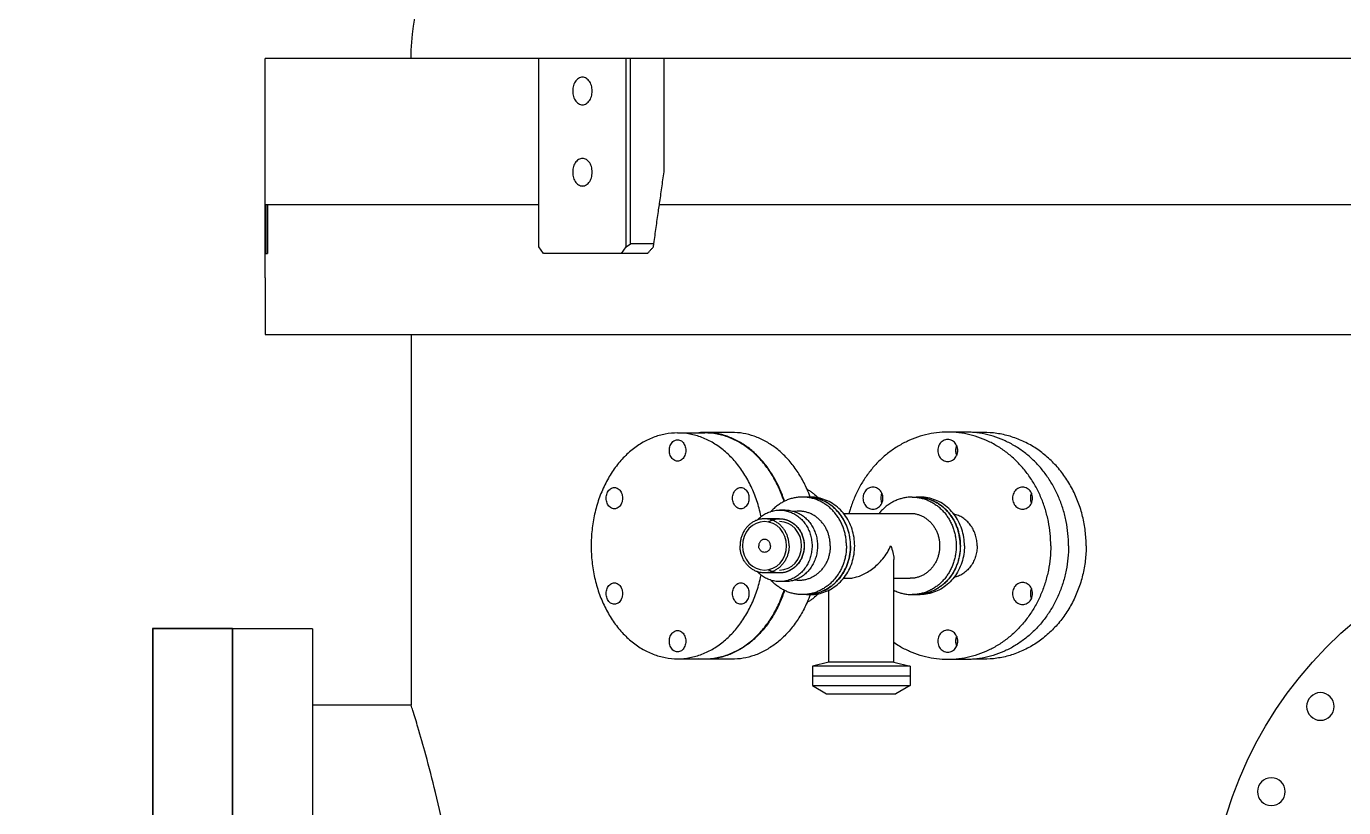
# Model space of a CAD drawing. Extents: x -50 to 48714, y -13211 to 6743.
# Drawn here: x 23752.5 to 24158.2, y -7719.7 to -7479.2 of the extents above; entities that cross this region are included whole.
import ezdxf

# ---------------------------------------------------------------- set-up
doc = ezdxf.new("R2010")
doc.units = 0
doc.header["$LTSCALE"] = 50
doc.layers.get('0').update_dxf_attribs({"linetype": 'CONTINUOUS'})

# ---------------------------------------------------------------- blocks, each defined once
blk = doc.blocks.new('GK_UE46PGM_S')
at = {"linetype": 'BYBLOCK'}
for p, q in [((-322.8, 278), (424, 278)), ((301.1, 243.1), (301.1, 278)), ((311.39, 221), (311.39, 278)), ((312.8, 220), (312.8, 278)), ((339.67, 220), (339.67, 278)), ((424, 215.5), (424, 278)), ((-298.97, 233), (302.54, 233)), ((339.67, 233), (424, 233)), ((423.2, 233), (423.2, 218)), ((423.72, 233), (423.72, 218)), ((304.23, 221), (311.39, 221)), ((312.8, 220), (311.39, 221)), ((314.22, 218), (312.8, 220)), ((338.26, 218), (339.67, 220)), ((306.16, 218), (338.26, 218)), ((423.72, 218), (423.2, 218)), ((424, 210.5), (424, 193)), ((424, 193), (-316, 193)), ((379, 193), (379, 79)), ((202.74, 162.9), (206.11, 162.9)), ((208.23, 163), (213.73, 163)), ((280.23, 162.9), (288.58, 162.9)), ((296.94, 162.75), (288.58, 162.75)), ((224.71, 143), (222.18, 143)), ((257.26, 143), (258.52, 143)), ((245.9, 138), (225.28, 138)), ((263.81, 139), (265.5, 139)), ((265.5, 136.33), (270.15, 136.33)), ((230.35, 92.23), (230.35, 123.78)), ((230.35, 118), (225.28, 118)), ((245.9, 118), (244.58, 118)), ((265.5, 119.67), (270.15, 119.67)), ((250.35, 92.23), (250.35, 114.41)), ((263.81, 117), (265.5, 117)), ((224.71, 113), (222.18, 113)), ((257.26, 113), (258.52, 113)), ((409.4, 102.5), (409.4, -150.5)), ((409.4, 102.5), (458.5, 102.5)), ((434, 102.5), (434, -150.5)), ((458.5, 102.5), (458.5, -150.5)), ((202.74, 93.1), (206.11, 93.1)), ((208.23, 93), (213.73, 93)), ((230.35, 92.23), (225.35, 91)), ((225.35, 91), (255.35, 91)), ((225.35, 91), (225.35, 85)), ((230.35, 92.23), (250.35, 92.23)), ((250.35, 92.23), (255.35, 91)), ((255.35, 91), (255.35, 85)), ((280.23, 93.1), (288.58, 93.1)), ((296.94, 93.25), (288.58, 93.25)), ((255.35, 88), (225.35, 88)), ((255.35, 85), (225.35, 85)), ((225.35, 85), (229.68, 82.5)), ((251.02, 82.5), (229.68, 82.5)), ((255.35, 85), (251.02, 82.5)), ((379, 79), (409.4, 79))]:
    blk.add_line(p, q, dxfattribs=at)
for points in [[(258.72, 128), (258.85, 129.45), (259.23, 130.85), (259.85, 132.14), (260.71, 133.29), (261.73, 134.21), (262.89, 134.9), (264.16, 135.33), (265.5, 135.47)], [(263.37, 128), (263.5, 129.45), (263.88, 130.85), (264.5, 132.14), (265.36, 133.29), (266.38, 134.21), (267.54, 134.9), (268.81, 135.33), (270.15, 135.47)], [(270.15, 135.47), (271.46, 135.33), (272.73, 134.91), (273.89, 134.23), (274.94, 133.29), (275.78, 132.16), (276.4, 130.87), (276.79, 129.48), (276.92, 128)], [(265.5, 120.53), (264.18, 120.67), (262.92, 121.09), (261.75, 121.77), (260.71, 122.71), (259.87, 123.84), (259.24, 125.13), (258.86, 126.52), (258.72, 128)], [(270.15, 120.53), (268.83, 120.67), (267.56, 121.09), (266.4, 121.77), (265.36, 122.71), (264.52, 123.84), (263.89, 125.13), (263.5, 126.52), (263.37, 128)], [(276.92, 128), (276.79, 126.55), (276.41, 125.15), (275.79, 123.86), (274.94, 122.71), (273.91, 121.79), (272.75, 121.1), (271.48, 120.67), (270.15, 120.53)]]:
    blk.add_lwpolyline(points, dxfattribs=at)
for centre in [(98.95, 78.56), (114.08, 52.35)]:
    blk.add_circle(centre, 4.25, dxfattribs=at)
for centre, radius, start, end in [((309, 278), 70, 0, 64.1576), ((7, 8), 126.5, 145.3814, 134.7385)]:
    blk.add_arc(centre, radius, start, end, dxfattribs=at)
for points, start_tangent, end_tangent in [([(323.23, 268), (323.3, 268.88), (323.49, 269.73), (323.8, 270.5), (324.23, 271.16), (324.73, 271.68), (325.31, 272.04), (325.92, 272.23), (326.24, 272.25)], (0, 1), (1, 0)), ([(326.24, 272.25), (326.55, 272.23), (327.16, 272.04), (327.74, 271.68), (328.25, 271.16), (328.67, 270.5), (328.98, 269.73), (329.18, 268.88), (329.24, 268)], (1, 0), (0, -1)), ([(326.24, 263.75), (325.92, 263.77), (325.31, 263.96), (324.73, 264.32), (324.23, 264.84), (323.8, 265.5), (323.49, 266.27), (323.3, 267.12), (323.23, 268)], (-1, 0), (0, 1)), ([(329.24, 268), (329.18, 267.12), (328.98, 266.27), (328.67, 265.5), (328.25, 264.84), (327.74, 264.32), (327.16, 263.96), (326.55, 263.77), (326.24, 263.75)], (0, -1), (-1, 0)), ([(323.23, 243), (323.3, 243.88), (323.49, 244.73), (323.8, 245.5), (324.23, 246.16), (324.73, 246.68), (325.31, 247.04), (325.92, 247.23), (326.24, 247.25)], (0, 1), (1, 0)), ([(326.24, 247.25), (326.55, 247.23), (327.16, 247.04), (327.74, 246.68), (328.25, 246.16), (328.67, 245.5), (328.98, 244.73), (329.18, 243.88), (329.24, 243)], (1, 0), (0, -1)), ([(302.54, 233), (302.49, 233.32), (302.14, 235.77), (301.8, 238.22), (301.45, 240.66), (301.1, 243.1)], (-0.140227, 0.990119), (-0.14023, 0.990119)), ([(326.24, 238.75), (325.92, 238.77), (325.31, 238.96), (324.73, 239.32), (324.23, 239.84), (323.8, 240.5), (323.49, 241.27), (323.3, 242.12), (323.23, 243)], (-1, 0), (0, 1)), ([(329.24, 243), (329.18, 242.12), (328.98, 241.27), (328.67, 240.5), (328.25, 239.84), (327.74, 239.32), (327.16, 238.96), (326.55, 238.77), (326.24, 238.75)], (0, -1), (-1, 0)), ([(304.23, 221), (303.88, 223.47), (303.54, 225.94), (303.19, 228.4), (302.84, 230.86), (302.54, 233)], (-0.140225, 0.99012), (-0.140227, 0.990119)), ([(304.4, 220), (304.34, 220.33), (304.29, 220.67), (304.23, 221)], (-0.160567, 0.987025), (-0.160596, 0.98702)), ([(306.16, 218), (305.58, 218.67), (304.99, 219.33), (304.4, 220)], (-0.660987, 0.750397), (-0.662618, 0.748957)), ([(424, 210.75), (423.99, 211.44), (423.99, 212.44), (423.99, 213.55), (423.99, 214.56), (424, 215.16)], (-0.006023, 0.999982), (0.005777, 0.999983)), ([(424, 215.26), (424, 215.5)], (0.006025, 0.999982), (0.006678, 0.999978)), ([(424, 215.16), (424, 215.26)], (0.005777, 0.999983), (0.006025, 0.999982)), ([(424, 210.5), (424, 210.75)], (-0.006678, 0.999978), (-0.006023, 0.999982)), ([(171.11, 128), (171.38, 132.56), (172.19, 137.03), (173.52, 141.36), (175.35, 145.45), (177.64, 149.25), (180.37, 152.68), (183.48, 155.69), (186.92, 158.22), (190.63, 160.24), (194.55, 161.71), (198.61, 162.6), (202.74, 162.9)], (0, 1), (1, 0)), ([(176.51, 128), (176.7, 131.78), (177.25, 135.52), (178.17, 139.18), (179.44, 142.7), (181.05, 146.04), (182.98, 149.18), (185.2, 152.07), (187.7, 154.68), (190.43, 156.97), (193.37, 158.92), (196.49, 160.51), (199.75, 161.72), (203.1, 162.54), (206.51, 162.95), (208.23, 163)], (0, 1), (1, 0)), ([(182.01, 128), (182.19, 131.78), (182.75, 135.52), (183.67, 139.18), (184.94, 142.7), (186.55, 146.04), (188.47, 149.18), (190.7, 152.07), (193.19, 154.68), (195.92, 156.97), (198.87, 158.92), (201.99, 160.51), (205.24, 161.72), (208.59, 162.54), (212.01, 162.95), (213.73, 163)], (0, 1), (1, 0)), ([(213.73, 163), (215.44, 162.95), (218.86, 162.54), (222.21, 161.72), (225.47, 160.51), (228.58, 158.92), (231.53, 156.97), (234.26, 154.68), (236.76, 152.07), (238.98, 149.18), (240.91, 146.04), (242.52, 142.7), (243.79, 139.18), (244.12, 138.01)], (1, 0), (0.261132, -0.965303)), ([(256.09, 143.02), (257.07, 145.45), (259.02, 149.25), (261.32, 152.68), (263.95, 155.69), (266.86, 158.22), (269.99, 160.24), (273.31, 161.71), (276.74, 162.6), (280.23, 162.9)], (0.343058, 0.939314), (1, 0)), ([(264, 141.71), (265.43, 145.45), (267.37, 149.25), (269.68, 152.68), (272.31, 155.69), (275.21, 158.22), (278.35, 160.24), (281.66, 161.71), (285.09, 162.6), (288.57, 162.9)], (0.311018, 0.950404), (1, 0.000626)), ([(264.1, 141.66), (264.37, 142.44), (266.19, 146.79), (268.46, 150.76), (271.15, 154.26), (274.19, 157.23), (277.52, 159.61), (281.08, 161.34), (284.79, 162.4), (288.58, 162.75)], (0.311124, 0.950369), (1, 0)), ([(271.22, 136.95), (271.4, 137.79), (272.72, 142.44), (274.54, 146.79), (276.82, 150.76), (279.51, 154.26), (282.55, 157.23), (285.88, 159.61), (289.44, 161.34), (293.15, 162.4), (296.94, 162.75)], (0.200132, 0.979769), (1, 0)), ([(288.57, 162.9), (288.58, 162.9)], (1, 0.000626), (1, 0)), ([(288.58, 162.9), (288.59, 162.9)], (1, 0), (1, -0.000626)), ([(288.59, 162.9), (290.34, 162.82)], (1, -0.000626), (0.996314, -0.085786)), ([(296.94, 162.75), (300.73, 162.4), (304.44, 161.34), (308, 159.61), (311.33, 157.23), (314.37, 154.26), (317.06, 150.76), (319.33, 146.79), (321.15, 142.44), (322.48, 137.79), (323.29, 132.95), (323.56, 128)], (1, 0), (0, -1)), ([(210.64, 157.35), (210.73, 158.16), (211, 158.93), (211.42, 159.6), (211.98, 160.15), (212.63, 160.53), (213.35, 160.73), (213.73, 160.75)], (0, 1), (1, 0)), ([(211.22, 157.35), (211.14, 158.14), (210.94, 158.74)], (0, 1), (-0.388448, 0.921471)), ([(210.98, 158.88), (211.22, 158.16), (211.31, 157.35)], (0.415091, -0.90978), (0, -1)), ([(213.73, 160.75), (214.1, 160.73), (214.82, 160.53), (215.48, 160.15), (216.03, 159.6), (216.45, 158.93), (216.72, 158.16), (216.81, 157.35)], (1, 0), (0, -1)), ([(296.94, 160.65), (296.63, 160.63), (296.04, 160.44), (295.5, 160.07), (295.05, 159.54), (294.7, 158.88), (294.48, 158.14), (294.41, 157.35)], (-1, 0), (0, -1)), ([(299.47, 157.35), (299.39, 158.14), (299.18, 158.88), (298.83, 159.54), (298.37, 160.07), (297.83, 160.44), (297.24, 160.63), (296.94, 160.65)], (0, 1), (-1, 0)), ([(213.73, 153.95), (213.35, 153.97), (212.63, 154.17), (211.98, 154.55), (211.42, 155.1), (211, 155.77), (210.73, 156.54), (210.64, 157.35)], (-1, 0), (0, 1)), ([(210.94, 155.96), (211.14, 156.56), (211.22, 157.35)], (0.388448, 0.921471), (0, 1)), ([(211.31, 157.35), (211.22, 156.54), (210.98, 155.82)], (0, -1), (-0.415091, -0.90978)), ([(216.81, 157.35), (216.72, 156.54), (216.45, 155.77), (216.03, 155.1), (215.48, 154.55), (214.82, 154.17), (214.1, 153.97), (213.73, 153.95)], (0, -1), (-1, 0)), ([(294.41, 157.35), (294.48, 156.56), (294.7, 155.82), (295.05, 155.16), (295.5, 154.63), (296.04, 154.26), (296.63, 154.07), (296.94, 154.05)], (0, -1), (1, 0)), ([(296.94, 154.05), (297.24, 154.07), (297.83, 154.26), (298.37, 154.63), (298.83, 155.16), (299.18, 155.82), (299.39, 156.56), (299.47, 157.35)], (1, 0), (0, 1)), ([(187.61, 142.67), (187.7, 143.49), (187.96, 144.26), (188.38, 144.93), (188.94, 145.47), (189.6, 145.85), (190.32, 146.05), (190.69, 146.07)], (0, 1), (1, 0)), ([(190.69, 146.07), (191.06, 146.05), (191.78, 145.85), (192.44, 145.47), (193, 144.93), (193.42, 144.26), (193.68, 143.49), (193.77, 142.67)], (1, 0), (0, -1)), ([(233.68, 142.67), (233.77, 143.49), (234.03, 144.26), (234.46, 144.93), (235.01, 145.47), (235.67, 145.85), (236.39, 146.05), (236.76, 146.07)], (0, 1), (1, 0)), ([(236.76, 146.07), (237.13, 146.05), (237.86, 145.85), (238.51, 145.47), (239.07, 144.93), (239.49, 144.26), (239.75, 143.49), (239.84, 142.67)], (1, 0), (0, -1)), ([(190.69, 139.28), (190.32, 139.3), (189.6, 139.5), (188.94, 139.88), (188.38, 140.42), (187.96, 141.09), (187.7, 141.86), (187.61, 142.67)], (-1, 0), (0, 1)), ([(188.19, 142.67), (188.1, 143.46), (187.91, 144.07)], (0, 1), (-0.388448, 0.921471)), ([(187.91, 141.28), (188.1, 141.89), (188.19, 142.67)], (0.388448, 0.921471), (0, 1)), ([(187.95, 144.2), (188.19, 143.49), (188.28, 142.67)], (0.415091, -0.90978), (0, -1)), ([(188.28, 142.67), (188.19, 141.86), (187.95, 141.15)], (0, -1), (-0.415091, -0.90978)), ([(193.77, 142.67), (193.68, 141.86), (193.42, 141.09), (193, 140.42), (192.44, 139.88), (191.78, 139.5), (191.06, 139.3), (190.69, 139.28)], (0, -1), (-1, 0)), ([(208.58, 128), (208.79, 130.6), (209.4, 133.13), (210.41, 135.5), (211.76, 137.64), (213.44, 139.49), (215.38, 140.99), (217.53, 142.1), (219.82, 142.77), (222.18, 143)], (0, 1), (1, 0)), ([(222.19, 142.94), (220.95, 142.74), (219.73, 142.43), (218.54, 141.99), (217.39, 141.43), (216.29, 140.75), (215.25, 139.97), (214.29, 139.09), (213.4, 138.11), (212.6, 137.04), (211.89, 135.9), (211.28, 134.69), (210.77, 133.42), (210.37, 132.1), (210.08, 130.76), (209.91, 129.38), (209.85, 128), (209.91, 126.62), (210.08, 125.24), (210.37, 123.9), (210.77, 122.58), (211.28, 121.31), (211.89, 120.1), (212.6, 118.96), (213.4, 117.89), (214.29, 116.91), (215.25, 116.03), (216.29, 115.25), (217.39, 114.57), (218.54, 114.01), (219.73, 113.57), (220.95, 113.26), (222.19, 113.06)], (-0.994815, -0.101701), (0.994785, -0.101991)), ([(209.85, 128), (210.06, 130.6), (210.67, 133.13), (211.67, 135.5), (213.03, 137.64), (214.71, 139.49), (216.65, 140.99), (218.8, 142.1), (221.09, 142.77), (221.2, 142.79)], (0, 1), (0.983274, 0.182135)), ([(222.22, 142.74), (220.99, 142.43), (219.8, 141.99), (218.65, 141.43), (217.56, 140.75), (216.52, 139.97), (215.56, 139.09), (214.67, 138.11), (213.87, 137.04), (213.16, 135.9), (212.54, 134.69), (212.04, 133.42), (211.64, 132.1), (211.35, 130.76), (211.18, 129.38), (211.12, 128), (211.18, 126.62), (211.35, 125.24), (211.64, 123.9), (212.04, 122.58), (212.54, 121.31), (213.16, 120.1), (213.87, 118.96), (214.67, 117.89), (215.56, 116.91), (216.52, 116.03), (217.56, 115.25), (218.65, 114.57), (219.8, 114.01), (220.99, 113.57), (222.22, 113.26)], (-0.979409, -0.201886), (0.979409, -0.201886)), ([(221.2, 142.79), (222.18, 142.94)], (0.983274, 0.182135), (0.994752, 0.102316)), ([(222.18, 142.94), (223.45, 143)], (0.994752, 0.102316), (1, 0)), ([(223.46, 142.94), (222.22, 142.74)], (-0.994815, -0.101701), (-0.979409, -0.201886)), ([(224.71, 143), (223.46, 142.94)], (-1, 0), (-0.994815, -0.101701)), ([(224.71, 143), (225.97, 142.94), (227.21, 142.74), (228.43, 142.43), (229.63, 141.99), (230.77, 141.43), (231.87, 140.75), (232.91, 139.97), (233.87, 139.09), (234.76, 138.11), (234.84, 138)], (1, 0), (0.629946, -0.776639)), ([(236.76, 139.28), (236.39, 139.3), (235.67, 139.5), (235.01, 139.88), (234.46, 140.42), (234.03, 141.09), (233.77, 141.86), (233.68, 142.67)], (-1, 0), (0, 1)), ([(234.26, 142.67), (234.17, 143.46), (233.98, 144.07)], (0, 1), (-0.388448, 0.921471)), ([(233.98, 141.28), (234.17, 141.89), (234.26, 142.67)], (0.388448, 0.921471), (0, 1)), ([(234.02, 144.2), (234.26, 143.49), (234.35, 142.67)], (0.415091, -0.90978), (0, -1)), ([(234.35, 142.67), (234.26, 141.86), (234.02, 141.15)], (0, -1), (-0.415091, -0.90978)), ([(239.84, 142.67), (239.75, 141.86), (239.49, 141.09), (239.07, 140.42), (238.51, 139.88), (237.86, 139.5), (237.13, 139.3), (236.76, 139.28)], (0, -1), (-1, 0)), ([(255.99, 113), (253.63, 113.23), (251.34, 113.9), (249.19, 115.01), (247.25, 116.51), (245.57, 118.36), (244.21, 120.5), (243.21, 122.87), (242.6, 125.4), (242.39, 128), (242.6, 130.6), (243.21, 133.13), (244.21, 135.5), (245.57, 137.64), (247.25, 139.49), (249.19, 140.99), (251.34, 142.1), (253.63, 142.77), (255.99, 143)], (-1, 0), (1, 0)), ([(243.66, 128), (243.72, 129.38), (243.89, 130.76), (244.18, 132.1), (244.58, 133.42), (245.09, 134.69), (245.7, 135.9), (246.41, 137.04), (247.21, 138.11), (248.1, 139.09), (249.06, 139.97), (250.1, 140.75), (251.2, 141.43), (252.34, 141.99), (253.54, 142.43), (254.76, 142.74), (256, 142.94)], (0, 1), (0.994784, 0.102003)), ([(243.85, 130.48), (243.87, 130.6), (244.48, 133.13), (245.48, 135.5), (246.84, 137.64), (248.52, 139.49), (250.46, 140.99), (252.61, 142.1), (254.9, 142.77), (255, 142.79)], (0.150413, 0.988623), (0.983288, 0.182055)), ([(244.93, 128), (244.99, 129.38), (245.16, 130.76), (245.45, 132.1), (245.85, 133.42), (246.35, 134.69), (246.97, 135.9), (247.67, 137.04), (248.48, 138.11), (249.36, 139.09), (250.33, 139.97), (251.37, 140.75), (252.46, 141.43), (253.61, 141.99), (254.8, 142.43), (256.03, 142.74), (257.27, 142.94)], (0, 1), (0.994784, 0.102003)), ([(255.09, 144.11), (253.68, 142.84)], (-0.782299, -0.622903), (-0.702779, -0.711408)), ([(255, 142.79), (255.99, 142.94)], (0.983288, 0.182055), (0.994751, 0.102325)), ([(255.88, 144.7), (255.09, 144.11)], (-0.822172, -0.569239), (-0.782299, -0.622903)), ([(257.02, 145.41), (256.8, 145.28), (255.88, 144.7)], (-0.873126, -0.487495), (-0.822172, -0.569239)), ([(255.99, 142.94), (257.26, 143)], (0.994751, 0.102325), (1, 0)), ([(256.07, 142.97), (256.09, 143.02)], (0.341753, 0.93979), (0.343058, 0.939314)), ([(257.27, 142.94), (258.52, 143)], (0.994784, 0.102003), (1, 0)), ([(258.52, 143), (259.78, 142.94), (261.02, 142.74), (262.24, 142.43), (263.43, 141.99), (264.58, 141.43), (265.68, 140.75), (266.72, 139.97), (267.68, 139.09), (268.15, 138.59)], (1, 0), (0.670362, -0.742034)), ([(277.47, 145.97), (277.16, 145.95), (276.57, 145.76), (276.03, 145.39), (275.57, 144.86), (275.23, 144.21), (275.01, 143.46), (274.94, 142.67)], (-1, 0), (0, -1)), ([(274.94, 142.67), (275.01, 141.89), (275.23, 141.14), (275.57, 140.49), (276.03, 139.96), (276.57, 139.59), (277.16, 139.4), (277.47, 139.38)], (0, -1), (1, 0)), ([(279.99, 142.67), (279.92, 143.46), (279.7, 144.21), (279.36, 144.86), (278.9, 145.39), (278.36, 145.76), (277.77, 145.95), (277.47, 145.97)], (0, 1), (-1, 0)), ([(277.47, 139.38), (277.77, 139.4), (278.36, 139.59), (278.9, 139.96), (279.36, 140.49), (279.7, 141.14), (279.92, 141.89), (279.99, 142.67)], (1, 0), (0, 1)), ([(316.41, 145.97), (316.1, 145.95), (315.51, 145.76), (314.97, 145.39), (314.52, 144.86), (314.17, 144.21), (313.95, 143.46), (313.88, 142.67)], (-1, 0), (0, -1)), ([(313.88, 142.67), (313.95, 141.89), (314.17, 141.14), (314.52, 140.49), (314.97, 139.96), (315.51, 139.59), (316.1, 139.4), (316.41, 139.38)], (0, -1), (1, 0)), ([(318.94, 142.67), (318.86, 143.46), (318.65, 144.21), (318.3, 144.86), (317.85, 145.39), (317.31, 145.76), (316.71, 145.95), (316.41, 145.97)], (0, 1), (-1, 0)), ([(316.41, 139.38), (316.71, 139.4), (317.31, 139.59), (317.85, 139.96), (318.3, 140.49), (318.65, 141.14), (318.86, 141.89), (318.94, 142.67)], (1, 0), (0, 1)), ([(225.28, 138), (224.27, 137.94), (223.26, 137.75), (222.29, 137.44), (221.35, 137.01), (220.46, 136.47), (219.63, 135.82), (218.87, 135.07), (218.19, 134.23), (217.61, 133.32), (217.11, 132.34), (216.73, 131.3), (216.44, 130.23), (216.27, 129.12), (216.22, 128), (216.27, 126.88), (216.44, 125.77), (216.73, 124.7), (217.11, 123.66), (217.61, 122.68), (218.19, 121.77), (218.87, 120.93), (219.63, 120.18), (220.46, 119.53), (221.35, 118.99), (222.29, 118.56), (223.26, 118.25), (224.27, 118.06), (225.28, 118)], (-1, 0), (1, 0)), ([(249.91, 128), (249.97, 129.15), (250.14, 130.29), (250.42, 131.41), (250.8, 132.48), (251.29, 133.5), (251.88, 134.46), (252.56, 135.34), (253.32, 136.13), (254.15, 136.83), (255.05, 137.43), (256, 137.91), (256.99, 138.28), (258.02, 138.53), (259.06, 138.65), (260.1, 138.65), (261.05, 138.55)], (0, 1), (0.985912, -0.167263)), ([(263.81, 139), (263.06, 138.97), (261.59, 138.72), (260.16, 138.24), (258.82, 137.53), (257.59, 136.6), (256.5, 135.48), (255.57, 134.2), (254.82, 132.77), (254.28, 131.24), (253.95, 129.64), (253.84, 128)], (-1, 0), (0, -1)), ([(265.5, 139), (264.75, 138.97), (263.28, 138.72), (261.85, 138.24), (260.51, 137.53), (259.28, 136.6), (258.19, 135.48), (257.26, 134.2), (256.51, 132.77), (255.97, 131.24), (255.64, 129.64), (255.53, 128)], (-1, 0), (0, -1)), ([(272.37, 135.97), (271.71, 136.6), (270.48, 137.53), (269.14, 138.24), (267.72, 138.72), (266.24, 138.97), (265.5, 139)], (-0.689748, 0.72405), (-1, 0)), ([(204.66, 128), (204.79, 129.65), (205.15, 131.25), (205.76, 132.76), (206.57, 134.14), (207.59, 135.36), (208.77, 136.37), (210.09, 137.16), (211.5, 137.69), (211.87, 137.79)], (0, 1), (0.974334, 0.225106)), ([(265.5, 136.33), (264.32, 136.23), (263.16, 135.92), (262.07, 135.42), (261.06, 134.74), (260.16, 133.89), (259.39, 132.9), (258.77, 131.78), (258.32, 130.57), (258.04, 129.3), (257.95, 128)], (-1, 0), (0, -1)), ([(265.5, 136.33, 346.08), (264.87, 136.3, 346.37), (263.64, 136.08, 346.94), (262.46, 135.63, 347.49), (261.37, 134.97, 348.01), (260.38, 134.13, 348.46), (259.54, 133.12, 348.86), (258.86, 131.96, 349.18), (258.36, 130.7, 349.41), (258.05, 129.37, 349.55), (257.95, 128, 349.6)], (-0.906308, 0, 0.422618), (-0.00101, -0.999999, 0.000471)), ([(262.6, 128), (262.67, 129.13), (262.88, 130.25), (263.22, 131.32), (263.7, 132.33), (264.29, 133.26), (264.99, 134.09), (265.79, 134.81), (266.67, 135.4), (267.62, 135.85), (268.61, 136.16), (269.63, 136.31), (270.15, 136.33)], (0, 1), (1, 0)), ([(268.83, 135.48, 344.53), (268.53, 135.63, 344.67), (267.35, 136.08, 345.22), (266.12, 136.3, 345.79), (265.5, 136.33, 346.08)], (-0.813366, 0.441115, 0.379279), (-0.906308, 0, 0.422618)), ([(270.15, 136.33), (270.66, 136.31), (271.68, 136.16), (272.67, 135.85), (273.62, 135.4), (274.5, 134.81), (275.3, 134.09), (276, 133.26), (276.6, 132.33), (277.07, 131.32), (277.42, 130.25), (277.62, 129.13), (277.7, 128)], (1, 0), (0, -1)), ([(243.66, 128), (243.85, 130.48)], (0, 1), (0.150413, 0.988623)), ([(268.33, 128), (268.37, 128.39), (268.47, 128.77), (268.64, 129.11), (268.86, 129.41), (269.14, 129.66), (269.45, 129.85), (269.79, 129.96), (270.15, 130)], (0, 1), (1, 0)), ([(270.15, 130), (270.5, 129.96), (270.84, 129.85), (271.15, 129.66), (271.43, 129.41), (271.65, 129.11), (271.82, 128.77), (271.92, 128.39), (271.96, 128)], (1, 0), (0, -1)), ([(171.11, 128), (171.38, 123.44), (172.19, 118.97), (173.52, 114.64), (175.35, 110.55), (177.64, 106.75), (180.37, 103.32), (183.48, 100.31), (186.92, 97.78), (190.63, 95.76), (194.55, 94.29), (198.61, 93.4), (202.74, 93.1)], (0, -1), (1, 0)), ([(176.51, 128), (176.7, 124.22), (177.25, 120.48), (178.17, 116.82), (179.44, 113.3), (181.05, 109.96), (182.98, 106.82), (185.2, 103.93), (187.7, 101.32), (190.43, 99.03), (193.37, 97.08), (196.49, 95.49), (199.75, 94.28), (203.1, 93.46), (206.51, 93.05), (208.23, 93)], (0, -1), (1, 0)), ([(182.01, 128), (182.19, 124.22), (182.75, 120.48), (183.67, 116.82), (184.94, 113.3), (186.55, 109.96), (188.47, 106.82), (190.7, 103.93), (193.19, 101.32), (195.92, 99.03), (198.87, 97.08), (201.99, 95.49), (205.24, 94.28), (208.59, 93.46), (212.01, 93.05), (213.73, 93)], (0, -1), (1, 0)), ([(204.66, 128), (204.79, 126.35), (205.15, 124.75), (205.76, 123.24), (206.57, 121.86), (207.59, 120.64), (208.77, 119.63), (210.09, 118.84), (211.5, 118.31), (211.87, 118.21)], (0, -1), (0.974334, -0.225106)), ([(208.58, 128), (208.79, 125.4), (209.4, 122.87), (210.41, 120.5), (211.76, 118.36), (213.44, 116.51), (215.38, 115.01), (217.53, 113.9), (219.82, 113.23), (222.18, 113)], (0, -1), (1, 0)), ([(209.85, 128), (210.06, 125.4), (210.67, 122.87), (211.67, 120.5), (213.03, 118.36), (214.71, 116.51), (216.65, 115.01), (218.8, 113.9), (221.09, 113.23), (222.18, 113.06)], (0, -1), (0.994752, -0.102316)), ([(231.29, 128), (230.62, 125.97), (230.35, 124.02), (230.35, 123.77)], (-0.39388, -0.919162), (0.000856, -1)), ([(243.73, 118.04), (243.31, 118.09), (241.79, 118.42), (240.12, 119.04), (238.45, 119.9), (236.84, 121), (235.25, 122.36), (233.72, 124.02), (232.33, 125.97), (231.29, 128)], (-0.995351, 0.096318), (-0.393893, 0.919156)), ([(243.66, 128), (243.72, 126.62), (243.89, 125.24), (244.18, 123.9), (244.58, 122.58), (245.09, 121.31), (245.7, 120.1), (246.41, 118.96), (247.21, 117.89), (248.1, 116.91), (249.06, 116.03), (250.1, 115.25), (251.2, 114.57), (252.34, 114.01), (253.54, 113.57), (254.76, 113.26), (256, 113.06)], (0, -1), (0.994784, -0.102003)), ([(255, 113.21), (254.9, 113.23), (252.61, 113.9), (250.46, 115.01), (248.52, 116.51), (246.84, 118.36), (245.48, 120.5), (244.48, 122.87), (243.87, 125.4), (243.66, 128)], (-0.983288, 0.182055), (0, 1)), ([(244.93, 128), (244.99, 126.62), (245.16, 125.24), (245.45, 123.9), (245.85, 122.58), (246.35, 121.31), (246.97, 120.1), (247.67, 118.96), (248.48, 117.89), (249.36, 116.91), (250.33, 116.03), (251.37, 115.25), (252.46, 114.57), (253.61, 114.01), (254.8, 113.57), (256.03, 113.26), (257.27, 113.06)], (0, -1), (0.994784, -0.102003)), ([(249.91, 128), (249.97, 126.85), (250.14, 125.71), (250.42, 124.59), (250.8, 123.52), (251.29, 122.5), (251.88, 121.54), (252.56, 120.66), (253.32, 119.87), (254.15, 119.17), (255.05, 118.57), (256, 118.09), (256.99, 117.72), (258.02, 117.47), (259.06, 117.35), (260.1, 117.35), (261.05, 117.45)], (0, -1), (0.985912, 0.167263)), ([(253.84, 128), (253.95, 126.36), (254.28, 124.76), (254.82, 123.23), (255.57, 121.8), (256.5, 120.52), (257.59, 119.4), (258.82, 118.47), (260.16, 117.76), (261.59, 117.28), (263.06, 117.03), (263.81, 117)], (0, -1), (1, 0)), ([(255.53, 128), (255.64, 126.36), (255.97, 124.76), (256.51, 123.23), (257.26, 121.8), (258.19, 120.52), (259.28, 119.4), (260.51, 118.47), (261.85, 117.76), (263.28, 117.28), (264.75, 117.03), (265.5, 117)], (0, -1), (1, 0)), ([(257.95, 128), (258.04, 126.7), (258.32, 125.43), (258.77, 124.22), (259.39, 123.1), (260.16, 122.11), (261.06, 121.26), (262.07, 120.58), (263.16, 120.08), (264.32, 119.77), (265.5, 119.67)], (0, -1), (1, 0)), ([(257.95, 128, 349.6), (258.05, 126.63, 349.55), (258.36, 125.3, 349.41), (258.86, 124.04, 349.18), (259.54, 122.88, 348.86), (260.38, 121.87, 348.46), (261.37, 121.03, 348.01), (262.46, 120.37, 347.49), (263.64, 119.92, 346.94), (264.87, 119.7, 346.37), (265.5, 119.67, 346.08)], (0.00101, -0.999999, -0.000471), (0.906308, 0, -0.422618)), ([(262.6, 128), (262.67, 126.87), (262.88, 125.75), (263.22, 124.68), (263.7, 123.67), (264.29, 122.74), (264.99, 121.91), (265.79, 121.19), (266.67, 120.6), (267.62, 120.15), (268.61, 119.84), (269.63, 119.69), (270.15, 119.67)], (0, -1), (1, 0)), ([(268.33, 128), (268.37, 127.61), (268.47, 127.23), (268.64, 126.89), (268.86, 126.59), (269.14, 126.34), (269.45, 126.15), (269.79, 126.04), (270.15, 126)], (0, -1), (1, 0)), ([(270.15, 119.67), (270.66, 119.69), (271.68, 119.84), (272.67, 120.15), (273.62, 120.6), (274.5, 121.19), (275.3, 121.91), (276, 122.74), (276.6, 123.67), (277.07, 124.68), (277.42, 125.75), (277.62, 126.87), (277.7, 128)], (1, 0), (0, 1)), ([(270.15, 126), (270.5, 126.04), (270.84, 126.15), (271.15, 126.34), (271.43, 126.59), (271.65, 126.89), (271.82, 127.23), (271.92, 127.61), (271.96, 128)], (1, 0), (0, 1)), ([(323.56, 128), (323.29, 123.05), (322.48, 118.21), (321.15, 113.56), (319.33, 109.21), (317.06, 105.24), (314.37, 101.74), (311.33, 98.77), (308, 96.39), (304.44, 94.66), (300.73, 93.6), (296.94, 93.25)], (0, -1), (-1, 0)), ([(244.58, 118), (243.73, 118.04)], (-1, 0), (-0.995351, 0.096318)), ([(265.5, 119.67, 346.08), (266.12, 119.7, 345.79), (267.35, 119.92, 345.22), (268.53, 120.37, 344.67), (268.83, 120.52, 344.53)], (0.906308, 0, -0.422618), (0.813366, 0.441115, -0.379279)), ([(265.5, 117), (266.24, 117.03), (267.72, 117.28), (269.14, 117.76), (270.48, 118.47), (271.71, 119.4), (272.37, 120.03)], (1, 0), (0.689748, 0.72405)), ([(296.94, 93.25), (293.15, 93.6), (289.44, 94.66), (285.88, 96.39), (282.55, 98.77), (279.51, 101.74), (276.82, 105.24), (274.54, 109.21), (272.72, 113.56), (271.4, 118.21), (271.22, 119.05)], (-1, 0), (-0.200132, 0.979769)), ([(187.61, 113.33), (187.7, 114.14), (187.96, 114.91), (188.38, 115.58), (188.94, 116.12), (189.6, 116.5), (190.32, 116.7), (190.69, 116.72)], (0, 1), (1, 0)), ([(188.19, 113.33), (188.1, 114.11), (187.91, 114.72)], (0, 1), (-0.388448, 0.921471)), ([(187.95, 114.85), (188.19, 114.14), (188.28, 113.33)], (0.415091, -0.90978), (0, -1)), ([(190.69, 116.72), (191.06, 116.7), (191.78, 116.5), (192.44, 116.12), (193, 115.58), (193.42, 114.91), (193.68, 114.14), (193.77, 113.33)], (1, 0), (0, -1)), ([(230.36, 114.35), (229.63, 114.01), (228.43, 113.57), (227.21, 113.26), (225.97, 113.06), (224.71, 113)], (-0.893187, -0.449685), (-1, 0)), ([(258.52, 113), (259.78, 113.06), (261.02, 113.26), (262.24, 113.57), (263.43, 114.01), (264.58, 114.57), (265.68, 115.25), (266.72, 116.03), (267.68, 116.91), (268.15, 117.41)], (1, 0), (0.670362, 0.742034)), ([(264, 114.29), (265.43, 110.55), (267.37, 106.75), (269.68, 103.32), (272.31, 100.31), (275.21, 97.78), (278.35, 95.76), (281.66, 94.29), (285.09, 93.4), (288.57, 93.1)], (0.311018, -0.950404), (1, -0.000626)), ([(288.58, 93.25), (284.79, 93.6), (281.08, 94.66), (277.52, 96.39), (274.19, 98.77), (271.15, 101.74), (268.46, 105.24), (266.19, 109.21), (264.37, 113.56), (264.1, 114.34)], (-1, 0), (-0.311124, 0.950369)), ([(277.47, 116.62), (277.16, 116.6), (276.57, 116.41), (276.03, 116.04), (275.57, 115.51), (275.23, 114.86), (275.01, 114.11), (274.94, 113.33)], (-1, 0), (0, -1)), ([(279.99, 113.33), (279.92, 114.11), (279.7, 114.86), (279.36, 115.51), (278.9, 116.04), (278.36, 116.41), (277.77, 116.6), (277.47, 116.62)], (0, 1), (-1, 0)), ([(316.41, 116.62), (316.1, 116.6), (315.51, 116.41), (314.97, 116.04), (314.52, 115.51), (314.17, 114.86), (313.95, 114.11), (313.88, 113.33)], (-1, 0), (0, -1)), ([(318.94, 113.33), (318.86, 114.11), (318.65, 114.86), (318.3, 115.51), (317.85, 116.04), (317.31, 116.41), (316.71, 116.6), (316.41, 116.62)], (0, 1), (-1, 0)), ([(190.69, 109.93), (190.32, 109.95), (189.6, 110.15), (188.94, 110.53), (188.38, 111.07), (187.96, 111.74), (187.7, 112.51), (187.61, 113.33)], (-1, 0), (0, 1)), ([(187.91, 111.93), (188.1, 112.54), (188.19, 113.33)], (0.388448, 0.921471), (0, 1)), ([(188.28, 113.33), (188.19, 112.51), (187.95, 111.8)], (0, -1), (-0.415091, -0.90978)), ([(193.77, 113.33), (193.68, 112.51), (193.42, 111.74), (193, 111.07), (192.44, 110.53), (191.78, 110.15), (191.06, 109.95), (190.69, 109.93)], (0, -1), (-1, 0)), ([(222.18, 113.06), (223.45, 113)], (0.994752, -0.102316), (1, 0)), ([(222.22, 113.26), (223.46, 113.06)], (0.979409, -0.201886), (0.994785, -0.101991)), ([(223.46, 113.06), (224.71, 113)], (0.994785, -0.101991), (1, 0)), ([(253.68, 113.16), (255.09, 111.89)], (0.702779, -0.711409), (0.782299, -0.622903)), ([(255.99, 113.06), (255, 113.21)], (-0.994751, 0.102325), (-0.983288, 0.182055)), ([(255.09, 111.89), (255.88, 111.3)], (0.782299, -0.622903), (0.822172, -0.569239)), ([(255.88, 111.3), (256.8, 110.72), (257.02, 110.59)], (0.822172, -0.569239), (0.873126, -0.487495)), ([(257.26, 113), (255.99, 113.06)], (-1, 0), (-0.994751, 0.102325)), ([(256.07, 113.03), (256.09, 112.98)], (0.341753, -0.93979), (0.343058, -0.939314)), ([(256.09, 112.98), (257.07, 110.55), (259.02, 106.75), (261.32, 103.32), (263.95, 100.31), (266.86, 97.78), (269.99, 95.76), (273.31, 94.29), (276.74, 93.4), (280.23, 93.1)], (0.343058, -0.939314), (1, 0)), ([(257.27, 113.06), (258.52, 113)], (0.994784, -0.102003), (1, 0)), ([(274.94, 113.33), (275.01, 112.54), (275.23, 111.79), (275.57, 111.14), (276.03, 110.61), (276.57, 110.24), (277.16, 110.05), (277.47, 110.03)], (0, -1), (1, 0)), ([(277.47, 110.03), (277.77, 110.05), (278.36, 110.24), (278.9, 110.61), (279.36, 111.14), (279.7, 111.79), (279.92, 112.54), (279.99, 113.33)], (1, 0), (0, 1)), ([(313.88, 113.33), (313.95, 112.54), (314.17, 111.79), (314.52, 111.14), (314.97, 110.61), (315.51, 110.24), (316.1, 110.05), (316.41, 110.03)], (0, -1), (1, 0)), ([(316.41, 110.03), (316.71, 110.05), (317.31, 110.24), (317.85, 110.61), (318.3, 111.14), (318.65, 111.79), (318.86, 112.54), (318.94, 113.33)], (1, 0), (0, 1)), ([(210.64, 98.65), (210.73, 99.46), (211, 100.23), (211.42, 100.9), (211.98, 101.45), (212.63, 101.83), (213.35, 102.03), (213.73, 102.05)], (0, 1), (1, 0)), ([(213.73, 102.05), (214.1, 102.03), (214.82, 101.83), (215.48, 101.45), (216.03, 100.9), (216.45, 100.23), (216.72, 99.46), (216.81, 98.65)], (1, 0), (0, -1)), ([(296.94, 101.95), (296.63, 101.93), (296.04, 101.74), (295.5, 101.37), (295.05, 100.84), (294.7, 100.18), (294.48, 99.44), (294.41, 98.65)], (-1, 0), (0, -1)), ([(299.47, 98.65), (299.39, 99.44), (299.18, 100.18), (298.83, 100.84), (298.37, 101.37), (297.83, 101.74), (297.24, 101.93), (296.94, 101.95)], (0, 1), (-1, 0)), ([(213.73, 95.25), (213.35, 95.27), (212.63, 95.47), (211.98, 95.85), (211.42, 96.4), (211, 97.07), (210.73, 97.84), (210.64, 98.65)], (-1, 0), (0, 1)), ([(211.22, 98.65), (211.14, 99.44), (210.94, 100.04)], (0, 1), (-0.388448, 0.921471)), ([(210.94, 97.26), (211.14, 97.86), (211.22, 98.65)], (0.388448, 0.921471), (0, 1)), ([(210.98, 100.18), (211.22, 99.46), (211.31, 98.65)], (0.415091, -0.90978), (0, -1)), ([(211.31, 98.65), (211.22, 97.84), (210.98, 97.12)], (0, -1), (-0.415091, -0.90978)), ([(216.81, 98.65), (216.72, 97.84), (216.45, 97.07), (216.03, 96.4), (215.48, 95.85), (214.82, 95.47), (214.1, 95.27), (213.73, 95.25)], (0, -1), (-1, 0)), ([(213.73, 93), (215.44, 93.05), (218.86, 93.46), (222.21, 94.28), (225.47, 95.49), (228.58, 97.08), (230.38, 98.21)], (1, 0), (0.826726, 0.562605)), ([(294.41, 98.65), (294.48, 97.86), (294.7, 97.12), (295.05, 96.46), (295.5, 95.93), (296.04, 95.56), (296.63, 95.37), (296.94, 95.35)], (0, -1), (1, 0)), ([(296.94, 95.35), (297.24, 95.37), (297.83, 95.56), (298.37, 95.93), (298.83, 96.46), (299.18, 97.12), (299.39, 97.86), (299.47, 98.65)], (1, 0), (0, 1)), ([(288.57, 93.1), (288.58, 93.1)], (1, -0.000626), (1, 0)), ([(288.58, 93.1), (288.59, 93.1)], (1, 0), (1, 0.000626)), ([(288.59, 93.1), (290.34, 93.18)], (1, 0.000626), (0.996314, 0.085786)), ([(364.64, 14.49), (365.58, 21.45), (368.41, 37.94), (371.51, 52.13), (374.48, 63.7), (376.9, 72.17), (378.47, 77.31), (379, 79)], (0.122951, 0.992413), (0.302114, 0.953272))]:
    blk.add_spline(points, degree=3, dxfattribs=dict(at, start_tangent=start_tangent, end_tangent=end_tangent))
blk = doc.blocks.new('F_CF35')
for p, q in [((0, 34.7), (0, -34.7)), ((0, 34.7), (12.7, 34.7)), ((12.7, 34.7), (12.7, -34.7)), ((0, -34.7), (12.7, -34.7))]:
    blk.add_line(p, q)
blk = doc.blocks.new('R_10035_63_5_S')
for p, q in [((-24.6, 21.2), (-50.8, 21.2)), ((-24.6, -21.2), (-50.8, -21.2))]:
    blk.add_line(p, q)
blk.add_lwpolyline([(0, 112.7), (-24.6, 112.7), (-24.6, -140.5), (0, -140.5)], close=True)
at = {"rotation": 180}
blk.add_blockref('F_CF35', (-50.8, 0), dxfattribs=at)

msp = doc.modelspace()

# ---------------------------------------------------------------- block references
at = {"xscale": -1}
msp.add_blockref('GK_UE46PGM_S', (24250, -7767.09), dxfattribs=at)
msp.add_blockref('R_10035_63_5_S', (23816, -7777.19))

doc.saveas('drawing.dxf')
